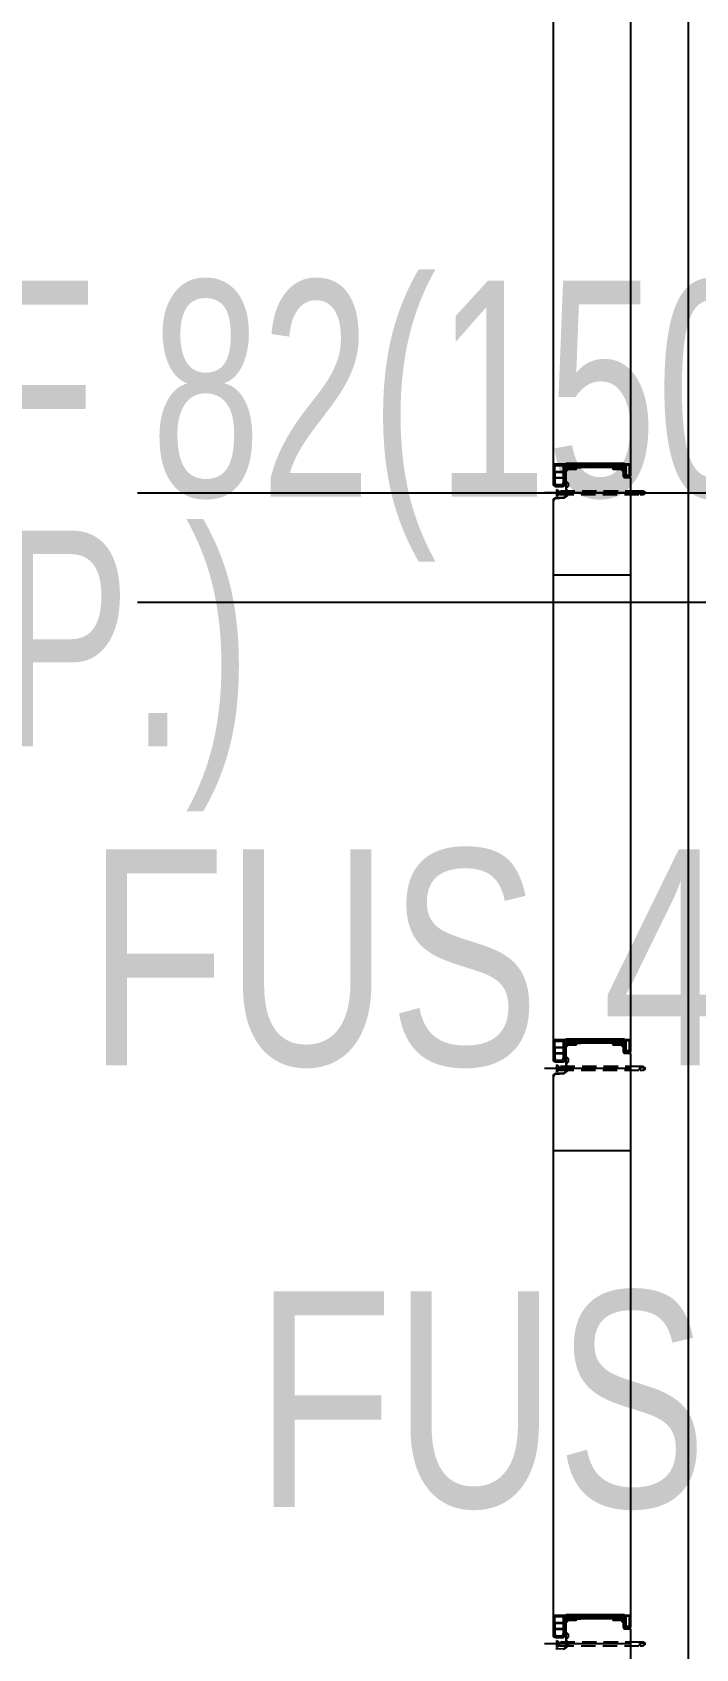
# Model space of a CAD drawing. Header units: millimetres. Extents: x 0 to 268175, y 0 to 74250.
# Drawn here: x 43346 to 44498, y 50940 to 53748 of the extents above; entities that cross this region are included whole.
import ezdxf
from ezdxf.enums import TextEntityAlignment as Align

# ---------------------------------------------------------------- set-up
doc = ezdxf.new("R2010")
doc.units = ezdxf.units.MM
doc.header["$LTSCALE"] = 200
doc.linetypes.add('CEN-GAUN', pattern=[32.2, 30, -1, 0.2, -1])
doc.linetypes.add('HIDDEN', pattern=[0.375, 0.25, -0.125])
for name, color, linetype in [('1 CEN', 15, 'CEN-GAUN'), ('BA', 9, 'Continuous'), ('PIPE RACK', 6, 'Continuous')]:
    doc.layers.add(name, color=color, linetype=linetype)
doc.styles.add('돋움체', font='gulim.ttc')

msp = doc.modelspace()

# ---------------------------------------------------------------- linework, layer by layer
at = {"layer": '1 CEN'}
for p, q in [((43528.6, 52948.2), (95215.3, 52948.2)), ((43528.6, 52758.4), (95215.3, 52758.4))]:
    msp.add_line(p, q, dxfattribs=at)
at = {"layer": 'BA'}
for p, q in [((44485.2, 46948.2), (44485.2, 54948.2)), ((44251.9, 52965.2), (44251.9, 52998.5)), ((44251.9, 52998.5), (44272.2, 52998.5)), ((44251.9, 52965.2), (44251.9, 52998.5)), ((44251.9, 52998.5), (44272.2, 52998.5)), ((44253.5, 52984.7), (44253.5, 52995.7)), ((44253.5, 52995.7), (44267.5, 52995.7)), ((44267.5, 52995.7), (44267.5, 52984.7)), ((44269.3, 52994.5), (44269.3, 52965.2)), ((44269.3, 52994.5), (44269.3, 52965.2)), ((44274.2, 52995.5), (44270.3, 52995.5)), ((44274.2, 52995.5), (44270.3, 52995.5)), ((44272.2, 52998.5), (44272.2, 52999.5)), ((44272.2, 52999.5), (44374.2, 52999.5)), ((44272.2, 52998.5), (44272.2, 52999.5)), ((44272.2, 52999.5), (44374.2, 52999.5)), ((44273.9, 52992.7), (44273.9, 52992.6)), ((44273.9, 52992.7), (44273.9, 52992.6)), ((44372.2, 52996.5), (44274.2, 52996.5)), ((44274.2, 52996.5), (44274.2, 52995.5)), ((44372.2, 52996.5), (44274.2, 52996.5)), ((44274.2, 52996.5), (44274.2, 52995.5)), ((44274.2, 52992.3), (44275.9, 52992.7)), ((44274.2, 52992.3), (44275.9, 52992.7)), ((44317.5, 52994.7), (44275.9, 52994.7)), ((44317.5, 52994.7), (44275.9, 52994.7)), ((44275.9, 52992.7), (44288.9, 52992.7)), ((44275.9, 52992.7), (44288.9, 52992.7)), ((44281.4, 52991.4), (44276.4, 52990.7)), ((44281.4, 52991.4), (44276.4, 52990.7)), ((44279.2, 52991.5), (44279.2, 52991.5)), ((44288.9, 52991.4), (44281.4, 52991.4)), ((44288.9, 52991.4), (44281.4, 52991.4)), ((44289.4, 52992.2), (44289.4, 52991.9)), ((44289.4, 52992.2), (44289.4, 52991.9)), ((44291.4, 52991.4), (44305.3, 52992.7)), ((44291.4, 52990.9), (44291.4, 52992.2)), ((44291.4, 52990.9), (44291.4, 52992.2)), ((44291.9, 52992.7), (44317.5, 52992.7)), ((44291.9, 52992.7), (44317.5, 52992.7)), ((44369.1, 52994.7), (44317.5, 52994.7)), ((44369.1, 52994.7), (44317.5, 52994.7)), ((44317.5, 52992.7), (44353.1, 52992.7)), ((44317.5, 52992.7), (44353.1, 52992.7)), ((44353.6, 52992.2), (44353.6, 52990.9)), ((44353.6, 52992.2), (44353.6, 52990.9)), ((44355.6, 52991.9), (44355.6, 52992.2)), ((44355.6, 52991.9), (44355.6, 52992.2)), ((44356.1, 52992.7), (44369.1, 52992.7)), ((44356.1, 52992.7), (44369.1, 52992.7)), ((44363.6, 52991.4), (44356.1, 52991.4)), ((44363.6, 52991.4), (44356.1, 52991.4)), ((44368.6, 52990.7), (44363.6, 52991.4)), ((44368.6, 52990.7), (44363.6, 52991.4)), ((44369.1, 52992.7), (44370.7, 52992.3)), ((44369.1, 52992.7), (44370.7, 52992.3)), ((44371.1, 52992.6), (44371.1, 52992.7)), ((44371.1, 52992.6), (44371.1, 52992.7)), ((44372.2, 52995.5), (44372.2, 52996.5)), ((44372.2, 52995.5), (44372.2, 52996.5)), ((44374.6, 52995.5), (44372.2, 52995.5)), ((44374.6, 52995.5), (44372.2, 52995.5)), ((44374.2, 52999.5), (44374.2, 52998.5)), ((44374.2, 52999.5), (44374.2, 52998.5)), ((44374.2, 52998.5), (44383.9, 52998.5)), ((44374.2, 52998.5), (44383.9, 52998.5)), ((44375.6, 52979.3), (44375.6, 52994.5)), ((44375.6, 52979.3), (44375.6, 52994.5)), ((44377.2, 52996.8), (44382.2, 52996.8)), ((44377.2, 52979.3), (44377.2, 52996.8)), ((44382.2, 52996.8), (44382.2, 52979.3)), ((44383.9, 52998.5), (44383.9, 52979.3)), ((44383.9, 52998.5), (44383.9, 52979.3)), ((44267.5, 52984.7), (44253.5, 52984.7)), ((44253.5, 52983.7), (44253.5, 52974.5)), ((44267.5, 52983.7), (44253.5, 52983.7)), ((44267.5, 52974.5), (44253.5, 52974.5)), ((44253.5, 52973.5), (44253.5, 52965.2)), ((44267.5, 52973.5), (44253.5, 52973.5)), ((44267.5, 52983.7), (44267.5, 52974.5)), ((44267.5, 52973.5), (44267.5, 52965.2)), ((44273, 52989.6), (44274.1, 52989.7)), ((44273.4, 52987.3), (44273, 52987.3)), ((44273.4, 52987.7), (44273.4, 52987.2)), ((44273.4, 52987.7), (44273.4, 52987.2)), ((44273.4, 52987.2), (44273.4, 52987)), ((44273.4, 52987.2), (44273.4, 52987)), ((44273.7, 52986.7), (44274.6, 52986.7)), ((44273.7, 52986.7), (44274.6, 52986.7)), ((44274.9, 52987), (44274.9, 52987.2)), ((44274.9, 52987), (44274.9, 52987.2)), ((44276.4, 52988.7), (44281.4, 52989.4)), ((44276.4, 52988.7), (44281.4, 52989.4)), ((44281.4, 52989.4), (44289.9, 52989.4)), ((44281.4, 52989.4), (44289.9, 52989.4)), ((44355.1, 52989.4), (44363.6, 52989.4)), ((44355.1, 52989.4), (44363.6, 52989.4)), ((44363.6, 52989.4), (44368.6, 52988.7)), ((44363.6, 52989.4), (44368.6, 52988.7)), ((44370.1, 52987.2), (44370.1, 52987)), ((44370.1, 52987.2), (44370.1, 52987)), ((44370.4, 52986.7), (44371.3, 52986.7)), ((44370.4, 52986.7), (44371.3, 52986.7)), ((44371.6, 52987.2), (44371.6, 52987.7)), ((44371.6, 52987.2), (44371.6, 52987.7)), ((44371.6, 52987), (44371.6, 52987.2)), ((44371.6, 52987), (44371.6, 52987.2)), ((44381.4, 52978.5), (44378.1, 52978.5)), ((44381.4, 52976.8), (44378.1, 52976.8)), ((44381.4, 52976.8), (44378.1, 52976.8)), ((44385.2, 52948.2), (44235.2, 52948.2)), ((44385.2, 52948.2), (44235.2, 52948.2)), ((44264.2, 52961.9), (44256.9, 52961.9)), ((44264.3, 52960.2), (44256.9, 52960.2)), ((44264.3, 52960.2), (44256.9, 52960.2)), ((44251.9, 51965.2), (44251.9, 51998.5)), ((44251.9, 51998.5), (44272.2, 51998.5)), ((44251.9, 51965.2), (44251.9, 51998.5)), ((44251.9, 51998.5), (44272.2, 51998.5)), ((44253.5, 51984.7), (44253.5, 51995.7)), ((44253.5, 51995.7), (44267.5, 51995.7)), ((44267.5, 51984.7), (44253.5, 51984.7)), ((44253.5, 51983.7), (44253.5, 51974.5)), ((44267.5, 51983.7), (44253.5, 51983.7)), ((44267.5, 51995.7), (44267.5, 51984.7)), ((44267.5, 51983.7), (44267.5, 51974.5)), ((44269.3, 51994.5), (44269.3, 51965.2)), ((44269.3, 51994.5), (44269.3, 51965.2)), ((44274.2, 51995.5), (44270.3, 51995.5)), ((44274.2, 51995.5), (44270.3, 51995.5)), ((44272.2, 51998.5), (44272.2, 51999.5)), ((44272.2, 51999.5), (44374.2, 51999.5)), ((44272.2, 51998.5), (44272.2, 51999.5)), ((44272.2, 51999.5), (44374.2, 51999.5)), ((44273, 51989.6), (44274.1, 51989.7)), ((44273.4, 51987.3), (44273, 51987.3)), ((44273.4, 51987.7), (44273.4, 51987.2)), ((44273.4, 51987.7), (44273.4, 51987.2)), ((44273.4, 51987.2), (44273.4, 51987)), ((44273.4, 51987.2), (44273.4, 51987)), ((44273.7, 51986.7), (44274.6, 51986.7)), ((44273.7, 51986.7), (44274.6, 51986.7)), ((44273.9, 51992.7), (44273.9, 51992.6)), ((44273.9, 51992.7), (44273.9, 51992.6)), ((44372.2, 51996.5), (44274.2, 51996.5)), ((44274.2, 51996.5), (44274.2, 51995.5)), ((44372.2, 51996.5), (44274.2, 51996.5)), ((44274.2, 51996.5), (44274.2, 51995.5)), ((44274.2, 51992.3), (44275.9, 51992.7)), ((44274.2, 51992.3), (44275.9, 51992.7)), ((44274.9, 51987), (44274.9, 51987.2)), ((44274.9, 51987), (44274.9, 51987.2)), ((44317.5, 51994.7), (44275.9, 51994.7)), ((44317.5, 51994.7), (44275.9, 51994.7)), ((44275.9, 51992.7), (44288.9, 51992.7)), ((44275.9, 51992.7), (44288.9, 51992.7)), ((44281.4, 51991.4), (44276.4, 51990.7)), ((44281.4, 51991.4), (44276.4, 51990.7)), ((44276.4, 51988.7), (44281.4, 51989.4)), ((44276.4, 51988.7), (44281.4, 51989.4)), ((44279.2, 51991.5), (44279.2, 51991.5)), ((44288.9, 51991.4), (44281.4, 51991.4)), ((44288.9, 51991.4), (44281.4, 51991.4)), ((44281.4, 51989.4), (44289.9, 51989.4)), ((44281.4, 51989.4), (44289.9, 51989.4)), ((44289.4, 51992.2), (44289.4, 51991.9)), ((44289.4, 51992.2), (44289.4, 51991.9)), ((44291.4, 51991.4), (44305.3, 51992.7)), ((44291.4, 51990.9), (44291.4, 51992.2)), ((44291.4, 51990.9), (44291.4, 51992.2)), ((44291.9, 51992.7), (44317.5, 51992.7)), ((44291.9, 51992.7), (44317.5, 51992.7)), ((44369.1, 51994.7), (44317.5, 51994.7)), ((44369.1, 51994.7), (44317.5, 51994.7)), ((44317.5, 51992.7), (44353.1, 51992.7)), ((44317.5, 51992.7), (44353.1, 51992.7)), ((44353.6, 51992.2), (44353.6, 51990.9)), ((44353.6, 51992.2), (44353.6, 51990.9)), ((44355.1, 51989.4), (44363.6, 51989.4)), ((44355.1, 51989.4), (44363.6, 51989.4)), ((44355.6, 51991.9), (44355.6, 51992.2)), ((44355.6, 51991.9), (44355.6, 51992.2)), ((44356.1, 51992.7), (44369.1, 51992.7)), ((44356.1, 51992.7), (44369.1, 51992.7)), ((44363.6, 51991.4), (44356.1, 51991.4)), ((44363.6, 51991.4), (44356.1, 51991.4)), ((44368.6, 51990.7), (44363.6, 51991.4)), ((44368.6, 51990.7), (44363.6, 51991.4)), ((44363.6, 51989.4), (44368.6, 51988.7)), ((44363.6, 51989.4), (44368.6, 51988.7)), ((44369.1, 51992.7), (44370.7, 51992.3)), ((44369.1, 51992.7), (44370.7, 51992.3)), ((44370.1, 51987.2), (44370.1, 51987)), ((44370.1, 51987.2), (44370.1, 51987)), ((44370.4, 51986.7), (44371.3, 51986.7)), ((44370.4, 51986.7), (44371.3, 51986.7)), ((44371.1, 51992.6), (44371.1, 51992.7)), ((44371.1, 51992.6), (44371.1, 51992.7)), ((44371.6, 51987.2), (44371.6, 51987.7)), ((44371.6, 51987.2), (44371.6, 51987.7)), ((44371.6, 51987), (44371.6, 51987.2)), ((44371.6, 51987), (44371.6, 51987.2)), ((44372.2, 51995.5), (44372.2, 51996.5)), ((44372.2, 51995.5), (44372.2, 51996.5)), ((44374.6, 51995.5), (44372.2, 51995.5)), ((44374.6, 51995.5), (44372.2, 51995.5)), ((44374.2, 51999.5), (44374.2, 51998.5)), ((44374.2, 51999.5), (44374.2, 51998.5)), ((44374.2, 51998.5), (44383.9, 51998.5)), ((44374.2, 51998.5), (44383.9, 51998.5)), ((44375.6, 51979.3), (44375.6, 51994.5)), ((44375.6, 51979.3), (44375.6, 51994.5)), ((44377.2, 51996.8), (44382.2, 51996.8)), ((44377.2, 51979.3), (44377.2, 51996.8)), ((44382.2, 51996.8), (44382.2, 51979.3)), ((44383.9, 51998.5), (44383.9, 51979.3)), ((44383.9, 51998.5), (44383.9, 51979.3)), ((44267.5, 51974.5), (44253.5, 51974.5)), ((44253.5, 51973.5), (44253.5, 51965.2)), ((44267.5, 51973.5), (44253.5, 51973.5)), ((44264.2, 51961.9), (44256.9, 51961.9)), ((44264.3, 51960.2), (44256.9, 51960.2)), ((44264.3, 51960.2), (44256.9, 51960.2)), ((44267.5, 51973.5), (44267.5, 51965.2)), ((44381.4, 51978.5), (44378.1, 51978.5)), ((44381.4, 51976.8), (44378.1, 51976.8)), ((44381.4, 51976.8), (44378.1, 51976.8)), ((44385.2, 51948.2), (44235.2, 51948.2)), ((44385.2, 51948.2), (44235.2, 51948.2)), ((44251.9, 50965.2), (44251.9, 50998.5)), ((44251.9, 50998.5), (44272.2, 50998.5)), ((44251.9, 50965.2), (44251.9, 50998.5)), ((44251.9, 50998.5), (44272.2, 50998.5)), ((44272.2, 50998.5), (44272.2, 50999.5)), ((44272.2, 50999.5), (44374.2, 50999.5)), ((44272.2, 50998.5), (44272.2, 50999.5)), ((44272.2, 50999.5), (44374.2, 50999.5)), ((44374.2, 50999.5), (44374.2, 50998.5)), ((44374.2, 50999.5), (44374.2, 50998.5)), ((44374.2, 50998.5), (44383.9, 50998.5)), ((44374.2, 50998.5), (44383.9, 50998.5)), ((44383.9, 50998.5), (44383.9, 50979.3)), ((44383.9, 50998.5), (44383.9, 50979.3)), ((44253.5, 50984.7), (44253.5, 50995.7)), ((44253.5, 50995.7), (44267.5, 50995.7)), ((44267.5, 50984.7), (44253.5, 50984.7)), ((44253.5, 50983.7), (44253.5, 50974.5)), ((44267.5, 50983.7), (44253.5, 50983.7)), ((44267.5, 50974.5), (44253.5, 50974.5)), ((44253.5, 50973.5), (44253.5, 50965.2)), ((44267.5, 50973.5), (44253.5, 50973.5)), ((44267.5, 50995.7), (44267.5, 50984.7)), ((44267.5, 50983.7), (44267.5, 50974.5)), ((44267.5, 50973.5), (44267.5, 50965.2)), ((44269.3, 50994.5), (44269.3, 50965.2)), ((44269.3, 50994.5), (44269.3, 50965.2)), ((44274.2, 50995.5), (44270.3, 50995.5)), ((44274.2, 50995.5), (44270.3, 50995.5)), ((44273, 50989.6), (44274.1, 50989.7)), ((44273.4, 50987.3), (44273, 50987.3)), ((44273.4, 50987.7), (44273.4, 50987.2)), ((44273.4, 50987.7), (44273.4, 50987.2)), ((44273.4, 50987.2), (44273.4, 50987)), ((44273.4, 50987.2), (44273.4, 50987)), ((44273.7, 50986.7), (44274.6, 50986.7)), ((44273.7, 50986.7), (44274.6, 50986.7)), ((44273.9, 50992.7), (44273.9, 50992.6)), ((44273.9, 50992.7), (44273.9, 50992.6)), ((44372.2, 50996.5), (44274.2, 50996.5)), ((44274.2, 50996.5), (44274.2, 50995.5)), ((44372.2, 50996.5), (44274.2, 50996.5)), ((44274.2, 50996.5), (44274.2, 50995.5)), ((44274.2, 50992.3), (44275.9, 50992.7)), ((44274.2, 50992.3), (44275.9, 50992.7)), ((44274.9, 50987), (44274.9, 50987.2)), ((44274.9, 50987), (44274.9, 50987.2)), ((44317.5, 50994.7), (44275.9, 50994.7)), ((44317.5, 50994.7), (44275.9, 50994.7)), ((44275.9, 50992.7), (44288.9, 50992.7)), ((44275.9, 50992.7), (44288.9, 50992.7)), ((44281.4, 50991.4), (44276.4, 50990.7)), ((44281.4, 50991.4), (44276.4, 50990.7)), ((44276.4, 50988.7), (44281.4, 50989.4)), ((44276.4, 50988.7), (44281.4, 50989.4)), ((44279.2, 50991.5), (44279.2, 50991.5)), ((44288.9, 50991.4), (44281.4, 50991.4)), ((44288.9, 50991.4), (44281.4, 50991.4)), ((44281.4, 50989.4), (44289.9, 50989.4)), ((44281.4, 50989.4), (44289.9, 50989.4)), ((44289.4, 50992.2), (44289.4, 50991.9)), ((44289.4, 50992.2), (44289.4, 50991.9)), ((44291.4, 50991.4), (44305.3, 50992.7)), ((44291.4, 50990.9), (44291.4, 50992.2)), ((44291.4, 50990.9), (44291.4, 50992.2)), ((44291.9, 50992.7), (44317.5, 50992.7)), ((44291.9, 50992.7), (44317.5, 50992.7)), ((44369.1, 50994.7), (44317.5, 50994.7)), ((44369.1, 50994.7), (44317.5, 50994.7)), ((44317.5, 50992.7), (44353.1, 50992.7)), ((44317.5, 50992.7), (44353.1, 50992.7)), ((44353.6, 50992.2), (44353.6, 50990.9)), ((44353.6, 50992.2), (44353.6, 50990.9)), ((44355.1, 50989.4), (44363.6, 50989.4)), ((44355.1, 50989.4), (44363.6, 50989.4)), ((44355.6, 50991.9), (44355.6, 50992.2)), ((44355.6, 50991.9), (44355.6, 50992.2)), ((44356.1, 50992.7), (44369.1, 50992.7)), ((44356.1, 50992.7), (44369.1, 50992.7)), ((44363.6, 50991.4), (44356.1, 50991.4)), ((44363.6, 50991.4), (44356.1, 50991.4)), ((44368.6, 50990.7), (44363.6, 50991.4)), ((44368.6, 50990.7), (44363.6, 50991.4)), ((44363.6, 50989.4), (44368.6, 50988.7)), ((44363.6, 50989.4), (44368.6, 50988.7)), ((44369.1, 50992.7), (44370.7, 50992.3)), ((44369.1, 50992.7), (44370.7, 50992.3)), ((44370.1, 50987.2), (44370.1, 50987)), ((44370.1, 50987.2), (44370.1, 50987)), ((44370.4, 50986.7), (44371.3, 50986.7)), ((44370.4, 50986.7), (44371.3, 50986.7)), ((44371.1, 50992.6), (44371.1, 50992.7)), ((44371.1, 50992.6), (44371.1, 50992.7)), ((44371.6, 50987.2), (44371.6, 50987.7)), ((44371.6, 50987.2), (44371.6, 50987.7)), ((44371.6, 50987), (44371.6, 50987.2)), ((44371.6, 50987), (44371.6, 50987.2)), ((44372.2, 50995.5), (44372.2, 50996.5)), ((44372.2, 50995.5), (44372.2, 50996.5)), ((44374.6, 50995.5), (44372.2, 50995.5)), ((44374.6, 50995.5), (44372.2, 50995.5)), ((44375.6, 50979.3), (44375.6, 50994.5)), ((44375.6, 50979.3), (44375.6, 50994.5)), ((44377.2, 50996.8), (44382.2, 50996.8)), ((44377.2, 50979.3), (44377.2, 50996.8)), ((44381.4, 50978.5), (44378.1, 50978.5)), ((44381.4, 50976.8), (44378.1, 50976.8)), ((44381.4, 50976.8), (44378.1, 50976.8)), ((44382.2, 50996.8), (44382.2, 50979.3)), ((44385.2, 50948.2), (44235.2, 50948.2)), ((44385.2, 50948.2), (44235.2, 50948.2)), ((44264.2, 50961.9), (44256.9, 50961.9)), ((44264.3, 50960.2), (44256.9, 50960.2)), ((44264.3, 50960.2), (44256.9, 50960.2))]:
    msp.add_line(p, q, dxfattribs=at)
at = {"layer": 'BA', "ltscale": 3}
for p, q in [((44384.7, 53973.1), (44384.7, 53556.3)), ((44385.2, 53556.3), (44385.2, 53973.1)), ((44250.2, 53934.2), (44250.2, 53503.7)), ((44251, 53503.7), (44251, 53934.2)), ((44384.7, 53556.3), (44384.7, 52978.3)), ((44385.2, 52978.3), (44385.2, 53556.3)), ((44250.2, 53503.7), (44250.2, 52964.4)), ((44251, 52964.4), (44251, 53503.7)), ((44277.2, 52995.7), (44269.4, 52995.7)), ((44269.4, 52995.7), (44269.4, 52962.9)), ((44270.2, 52962.9), (44270.2, 52994.9)), ((44270.2, 52994.9), (44277.2, 52994.9)), ((44279.2, 52992.3), (44274.2, 52992.3)), ((44274.2, 52991.5), (44279.2, 52991.5)), ((44277.2, 52994.9), (44277.2, 52995.7)), ((44279.2, 52991.5), (44279.2, 52992.3)), ((44365.7, 52992.3), (44365.7, 52992.3)), ((44365.7, 52992.3), (44365.7, 52991.8)), ((44370.7, 52992.3), (44365.7, 52992.3)), ((44365.7, 52991.8), (44370.7, 52991.8)), ((44374.7, 52995.4), (44372.2, 52995.4)), ((44372.2, 52995.4), (44372.2, 52994.9)), ((44372.2, 52994.9), (44374.2, 52994.9)), ((44374.2, 52994.9), (44374.2, 52978.3)), ((44374.7, 52978.3), (44374.7, 52995.4)), ((44272.2, 52990.3), (44272.2, 52944.5)), ((44273, 52944.5), (44273, 52990.3)), ((44372.2, 52990.3), (44372.2, 52976.6)), ((44372.7, 52976.6), (44372.7, 52990.3)), ((44383.2, 52975.1), (44374.2, 52975.1)), ((44374.2, 52974.6), (44383.2, 52974.6)), ((44383.2, 52976.8), (44376.2, 52976.8)), ((44376.2, 52976.3), (44383.2, 52976.3)), ((44384.7, 52973.1), (44384.7, 52556.3)), ((44385.2, 52556.3), (44385.2, 52973.1)), ((44268, 52940), (44255, 52939.2)), ((44255, 52938.4), (44268.1, 52939.2)), ((44266.7, 52960.2), (44255.2, 52960.2)), ((44255.2, 52959.4), (44266.7, 52959.4)), ((44250.2, 52934.2), (44250.2, 52503.7)), ((44251, 52503.7), (44251, 52934.2)), ((44384.7, 52805.2), (44250.2, 52805.2)), ((44384.7, 52556.3), (44384.7, 51978.3)), ((44385.2, 51978.3), (44385.2, 52556.3)), ((44250.2, 52503.7), (44250.2, 51964.4)), ((44251, 51964.4), (44251, 52503.7)), ((44277.2, 51995.7), (44269.4, 51995.7)), ((44269.4, 51995.7), (44269.4, 51962.9)), ((44270.2, 51962.9), (44270.2, 51994.9)), ((44270.2, 51994.9), (44277.2, 51994.9)), ((44272.2, 51990.3), (44272.2, 51944.5)), ((44273, 51944.5), (44273, 51990.3)), ((44279.2, 51992.3), (44274.2, 51992.3)), ((44274.2, 51991.5), (44279.2, 51991.5)), ((44277.2, 51994.9), (44277.2, 51995.7)), ((44279.2, 51991.5), (44279.2, 51992.3)), ((44365.7, 51992.3), (44365.7, 51992.3)), ((44365.7, 51992.3), (44365.7, 51991.8)), ((44370.7, 51992.3), (44365.7, 51992.3)), ((44365.7, 51991.8), (44370.7, 51991.8)), ((44374.7, 51995.4), (44372.2, 51995.4)), ((44372.2, 51995.4), (44372.2, 51994.9)), ((44372.2, 51994.9), (44374.2, 51994.9)), ((44372.2, 51990.3), (44372.2, 51976.6)), ((44372.7, 51976.6), (44372.7, 51990.3)), ((44374.2, 51994.9), (44374.2, 51978.3)), ((44374.7, 51978.3), (44374.7, 51995.4)), ((44266.7, 51960.2), (44255.2, 51960.2)), ((44255.2, 51959.4), (44266.7, 51959.4)), ((44383.2, 51975.1), (44374.2, 51975.1)), ((44374.2, 51974.6), (44383.2, 51974.6)), ((44383.2, 51976.8), (44376.2, 51976.8)), ((44376.2, 51976.3), (44383.2, 51976.3)), ((44384.7, 51973.1), (44384.7, 51556.3)), ((44385.2, 51556.3), (44385.2, 51973.1)), ((44250.2, 51934.2), (44250.2, 51503.7)), ((44251, 51503.7), (44251, 51934.2)), ((44268, 51940), (44255, 51939.2)), ((44255, 51938.4), (44268.1, 51939.2)), ((44384.7, 51805.2), (44250.2, 51805.2)), ((44384.7, 51556.3), (44384.7, 50978.3)), ((44385.2, 50978.3), (44385.2, 51556.3)), ((44250.2, 51503.7), (44250.2, 50964.4)), ((44251, 50964.4), (44251, 51503.7)), ((44277.2, 50995.7), (44269.4, 50995.7)), ((44269.4, 50995.7), (44269.4, 50962.9)), ((44270.2, 50962.9), (44270.2, 50994.9)), ((44270.2, 50994.9), (44277.2, 50994.9)), ((44272.2, 50990.3), (44272.2, 50944.5)), ((44273, 50944.5), (44273, 50990.3)), ((44279.2, 50992.3), (44274.2, 50992.3)), ((44274.2, 50991.5), (44279.2, 50991.5)), ((44277.2, 50994.9), (44277.2, 50995.7)), ((44279.2, 50991.5), (44279.2, 50992.3)), ((44365.7, 50992.3), (44365.7, 50992.3)), ((44365.7, 50992.3), (44365.7, 50991.8)), ((44370.7, 50992.3), (44365.7, 50992.3)), ((44365.7, 50991.8), (44370.7, 50991.8)), ((44374.7, 50995.4), (44372.2, 50995.4)), ((44372.2, 50995.4), (44372.2, 50994.9)), ((44372.2, 50994.9), (44374.2, 50994.9)), ((44372.2, 50990.3), (44372.2, 50976.6)), ((44372.7, 50976.6), (44372.7, 50990.3)), ((44374.2, 50994.9), (44374.2, 50978.3)), ((44383.2, 50975.1), (44374.2, 50975.1)), ((44374.2, 50974.6), (44383.2, 50974.6)), ((44374.7, 50978.3), (44374.7, 50995.4)), ((44383.2, 50976.8), (44376.2, 50976.8)), ((44376.2, 50976.3), (44383.2, 50976.3)), ((44384.7, 50973.1), (44384.7, 50556.3)), ((44385.2, 50556.3), (44385.2, 50973.1)), ((44266.7, 50960.2), (44255.2, 50960.2)), ((44255.2, 50959.4), (44266.7, 50959.4)), ((44268, 50940), (44255, 50939.2))]:
    msp.add_line(p, q, dxfattribs=at)
at = {"layer": 'BA', "linetype": 'HIDDEN', "ltscale": 0.5}
for p, q in [((44273, 52968.6), (44276.4, 52965.2)), ((44273, 52967.5), (44276, 52964.5)), ((44276.4, 52965.2), (44276.4, 52959.2)), ((44256.9, 52954.2), (44257.3, 52954.2)), ((44256.9, 52948.8), (44256.9, 52954.2)), ((44258.3, 52948.8), (44256.9, 52948.8)), ((44256.9, 52947.6), (44258.3, 52947.6)), ((44256.9, 52942.2), (44256.9, 52947.6)), ((44257.3, 52942.2), (44256.9, 52942.2)), ((44257.3, 52954.2), (44260.3, 52951.2)), ((44260.3, 52945.2), (44257.3, 52942.2)), ((44258.3, 52947.6), (44258.3, 52948.8)), ((44260.3, 52951.2), (44260.3, 52945.2)), ((44261.4, 52945.2), (44261.4, 52951.2)), ((44400.4, 52951.2), (44261.4, 52951.2)), ((44261.4, 52945.2), (44401.4, 52945.2)), ((44273, 52957), (44276, 52960)), ((44273, 52955.8), (44276.4, 52959.2)), ((44273, 52954.6), (44276.4, 52951.2)), ((44273, 52953.5), (44276, 52950.5)), ((44273, 52943), (44276, 52946)), ((44273.8, 52942.6), (44276.4, 52945.2)), ((44276.4, 52951.2), (44276.4, 52945.2)), ((44400.4, 52951.2), (44399.4, 52949.2)), ((44399.4, 52949.2), (44401.4, 52945.2)), ((44406.4, 52951.2), (44400.4, 52951.2)), ((44402.4, 52949.2), (44400.4, 52951.2)), ((44401.4, 52945.2), (44406.4, 52945.2)), ((44411.4, 52948.2), (44402.4, 52949.2)), ((44411.4, 52948.2), (44406.4, 52951.2)), ((44406.4, 52945.2), (44411.4, 52948.2)), ((44256.9, 51954.2), (44257.3, 51954.2)), ((44256.9, 51948.8), (44256.9, 51954.2)), ((44257.3, 51954.2), (44260.3, 51951.2)), ((44273, 51968.6), (44276.4, 51965.2)), ((44273, 51967.5), (44276, 51964.5)), ((44273, 51957), (44276, 51960)), ((44273, 51955.8), (44276.4, 51959.2)), ((44273, 51954.6), (44276.4, 51951.2)), ((44273, 51953.5), (44276, 51950.5)), ((44276.4, 51965.2), (44276.4, 51959.2)), ((44258.3, 51948.8), (44256.9, 51948.8)), ((44256.9, 51947.6), (44258.3, 51947.6)), ((44256.9, 51942.2), (44256.9, 51947.6)), ((44257.3, 51942.2), (44256.9, 51942.2)), ((44260.3, 51945.2), (44257.3, 51942.2)), ((44258.3, 51947.6), (44258.3, 51948.8)), ((44260.3, 51951.2), (44260.3, 51945.2)), ((44261.4, 51945.2), (44261.4, 51951.2)), ((44400.4, 51951.2), (44261.4, 51951.2)), ((44261.4, 51945.2), (44401.4, 51945.2)), ((44273, 51943), (44276, 51946)), ((44273.8, 51942.6), (44276.4, 51945.2)), ((44276.4, 51951.2), (44276.4, 51945.2)), ((44400.4, 51951.2), (44399.4, 51949.2)), ((44399.4, 51949.2), (44401.4, 51945.2)), ((44406.4, 51951.2), (44400.4, 51951.2)), ((44402.4, 51949.2), (44400.4, 51951.2)), ((44401.4, 51945.2), (44406.4, 51945.2)), ((44411.4, 51948.2), (44402.4, 51949.2)), ((44411.4, 51948.2), (44406.4, 51951.2)), ((44406.4, 51945.2), (44411.4, 51948.2)), ((44256.9, 50954.2), (44257.3, 50954.2)), ((44256.9, 50948.8), (44256.9, 50954.2)), ((44258.3, 50948.8), (44256.9, 50948.8)), ((44256.9, 50947.6), (44258.3, 50947.6)), ((44256.9, 50942.2), (44256.9, 50947.6)), ((44257.3, 50942.2), (44256.9, 50942.2)), ((44257.3, 50954.2), (44260.3, 50951.2)), ((44260.3, 50945.2), (44257.3, 50942.2)), ((44258.3, 50947.6), (44258.3, 50948.8)), ((44260.3, 50951.2), (44260.3, 50945.2)), ((44261.4, 50945.2), (44261.4, 50951.2)), ((44400.4, 50951.2), (44261.4, 50951.2)), ((44261.4, 50945.2), (44401.4, 50945.2)), ((44273, 50968.6), (44276.4, 50965.2)), ((44273, 50967.5), (44276, 50964.5)), ((44273, 50957), (44276, 50960)), ((44273, 50955.8), (44276.4, 50959.2)), ((44273, 50954.6), (44276.4, 50951.2)), ((44273, 50953.5), (44276, 50950.5)), ((44273, 50943), (44276, 50946)), ((44273.8, 50942.6), (44276.4, 50945.2)), ((44276.4, 50965.2), (44276.4, 50959.2)), ((44276.4, 50951.2), (44276.4, 50945.2)), ((44400.4, 50951.2), (44399.4, 50949.2)), ((44399.4, 50949.2), (44401.4, 50945.2)), ((44406.4, 50951.2), (44400.4, 50951.2)), ((44402.4, 50949.2), (44400.4, 50951.2)), ((44401.4, 50945.2), (44406.4, 50945.2)), ((44411.4, 50948.2), (44402.4, 50949.2)), ((44411.4, 50948.2), (44406.4, 50951.2)), ((44406.4, 50945.2), (44411.4, 50948.2))]:
    msp.add_line(p, q, dxfattribs=at)
at = {"layer": 'BA'}
for centre, radius, start, end in [((44270.3, 52994.5), 1, 90, 180), ((44270.3, 52994.5), 1, 90, 180), ((44275.9, 52992.7), 2, 90, 180), ((44275.9, 52992.7), 2, 90, 180), ((44274.2, 52992.6), 0.3, 180, 284.0362), ((44274.2, 52992.6), 0.3, 180, 284.0362), ((44288.9, 52992.2), 0.5, 0, 90), ((44288.9, 52992.2), 0.5, 0, 90), ((44288.9, 52991.9), 0.5, 270, 0), ((44288.9, 52991.9), 0.5, 270, 0), ((44291.9, 52992.2), 0.5, 90, 180), ((44291.9, 52992.2), 0.5, 90, 180), ((44353.1, 52992.2), 0.5, 0, 90), ((44353.1, 52992.2), 0.5, 0, 90), ((44356.1, 52992.2), 0.5, 90, 180), ((44356.1, 52992.2), 0.5, 90, 180), ((44356.1, 52991.9), 0.5, 180, 270), ((44356.1, 52991.9), 0.5, 180, 270), ((44369.1, 52992.7), 2, 0, 90), ((44369.1, 52992.7), 2, 0, 90), ((44370.8, 52992.6), 0.3, 255.9638, 0), ((44370.8, 52992.6), 0.3, 255.9638, 0), ((44374.6, 52994.5), 1, 0, 90), ((44374.6, 52994.5), 1, 0, 90), ((44256.9, 52965.2), 5, 180, 270.0044), ((44256.9, 52965.2), 5, 180, 270.0044), ((44256.9, 52965.2), 3.35, 180, 270.0043), ((44264.2, 52965.2), 3.35, 270.0043, 0), ((44264.3, 52965.2), 5, 270.0044, 0), ((44264.3, 52965.2), 5, 270.0044, 0), ((44276.4, 52987.7), 3, 90, 180), ((44276.4, 52987.7), 3, 90, 180), ((44273.7, 52987), 0.3, 180, 270), ((44273.7, 52987), 0.3, 180, 270), ((44274.6, 52987), 0.3, 270, 0), ((44274.6, 52987), 0.3, 270, 0), ((44276.4, 52987.2), 1.5, 90, 180), ((44276.4, 52987.2), 1.5, 90, 180), ((44289.9, 52990.9), 1.5, 270, 0), ((44289.9, 52990.9), 1.5, 270, 0), ((44355.1, 52990.9), 1.5, 180, 270), ((44355.1, 52990.9), 1.5, 180, 270), ((44368.6, 52987.7), 3, 0, 90), ((44368.6, 52987.7), 3, 0, 90), ((44368.6, 52987.2), 1.5, 0, 90), ((44368.6, 52987.2), 1.5, 0, 90), ((44370.4, 52987), 0.3, 180, 270), ((44370.4, 52987), 0.3, 180, 270), ((44371.3, 52987), 0.3, 270, 0), ((44371.3, 52987), 0.3, 270, 0), ((44378.1, 52979.3), 2.5, 180, 270), ((44378.1, 52979.3), 2.5, 180, 270), ((44378.1, 52979.3), 0.85, 180, 270), ((44381.4, 52979.3), 2.5, 270, 0), ((44381.4, 52979.3), 0.85, 270, 0), ((44381.4, 52979.3), 2.5, 270, 0), ((44270.3, 51994.5), 1, 90, 180), ((44270.3, 51994.5), 1, 90, 180), ((44276.4, 51987.7), 3, 90, 180), ((44276.4, 51987.7), 3, 90, 180), ((44273.7, 51987), 0.3, 180, 270), ((44273.7, 51987), 0.3, 180, 270), ((44275.9, 51992.7), 2, 90, 180), ((44275.9, 51992.7), 2, 90, 180), ((44274.2, 51992.6), 0.3, 180, 284.0362), ((44274.2, 51992.6), 0.3, 180, 284.0362), ((44274.6, 51987), 0.3, 270, 0), ((44274.6, 51987), 0.3, 270, 0), ((44276.4, 51987.2), 1.5, 90, 180), ((44276.4, 51987.2), 1.5, 90, 180), ((44288.9, 51992.2), 0.5, 0, 90), ((44288.9, 51992.2), 0.5, 0, 90), ((44288.9, 51991.9), 0.5, 270, 0), ((44288.9, 51991.9), 0.5, 270, 0), ((44289.9, 51990.9), 1.5, 270, 0), ((44289.9, 51990.9), 1.5, 270, 0), ((44291.9, 51992.2), 0.5, 90, 180), ((44291.9, 51992.2), 0.5, 90, 180), ((44353.1, 51992.2), 0.5, 0, 90), ((44353.1, 51992.2), 0.5, 0, 90), ((44355.1, 51990.9), 1.5, 180, 270), ((44355.1, 51990.9), 1.5, 180, 270), ((44356.1, 51992.2), 0.5, 90, 180), ((44356.1, 51992.2), 0.5, 90, 180), ((44356.1, 51991.9), 0.5, 180, 270), ((44356.1, 51991.9), 0.5, 180, 270), ((44368.6, 51987.7), 3, 0, 90), ((44368.6, 51987.7), 3, 0, 90), ((44368.6, 51987.2), 1.5, 0, 90), ((44368.6, 51987.2), 1.5, 0, 90), ((44369.1, 51992.7), 2, 0, 90), ((44369.1, 51992.7), 2, 0, 90), ((44370.4, 51987), 0.3, 180, 270), ((44370.4, 51987), 0.3, 180, 270), ((44370.8, 51992.6), 0.3, 255.9638, 0), ((44370.8, 51992.6), 0.3, 255.9638, 0), ((44371.3, 51987), 0.3, 270, 0), ((44371.3, 51987), 0.3, 270, 0), ((44374.6, 51994.5), 1, 0, 90), ((44374.6, 51994.5), 1, 0, 90), ((44256.9, 51965.2), 5, 180, 270.0044), ((44256.9, 51965.2), 5, 180, 270.0044), ((44256.9, 51965.2), 3.35, 180, 270.0043), ((44264.2, 51965.2), 3.35, 270.0043, 0), ((44264.3, 51965.2), 5, 270.0044, 0), ((44264.3, 51965.2), 5, 270.0044, 0), ((44378.1, 51979.3), 2.5, 180, 270), ((44378.1, 51979.3), 2.5, 180, 270), ((44378.1, 51979.3), 0.85, 180, 270), ((44381.4, 51979.3), 2.5, 270, 0), ((44381.4, 51979.3), 0.85, 270, 0), ((44381.4, 51979.3), 2.5, 270, 0), ((44270.3, 50994.5), 1, 90, 180), ((44270.3, 50994.5), 1, 90, 180), ((44276.4, 50987.7), 3, 90, 180), ((44276.4, 50987.7), 3, 90, 180), ((44273.7, 50987), 0.3, 180, 270), ((44273.7, 50987), 0.3, 180, 270), ((44275.9, 50992.7), 2, 90, 180), ((44275.9, 50992.7), 2, 90, 180), ((44274.2, 50992.6), 0.3, 180, 284.0362), ((44274.2, 50992.6), 0.3, 180, 284.0362), ((44274.6, 50987), 0.3, 270, 0), ((44274.6, 50987), 0.3, 270, 0), ((44276.4, 50987.2), 1.5, 90, 180), ((44276.4, 50987.2), 1.5, 90, 180), ((44288.9, 50992.2), 0.5, 0, 90), ((44288.9, 50992.2), 0.5, 0, 90), ((44288.9, 50991.9), 0.5, 270, 0), ((44288.9, 50991.9), 0.5, 270, 0), ((44289.9, 50990.9), 1.5, 270, 0), ((44289.9, 50990.9), 1.5, 270, 0), ((44291.9, 50992.2), 0.5, 90, 180), ((44291.9, 50992.2), 0.5, 90, 180), ((44353.1, 50992.2), 0.5, 0, 90), ((44353.1, 50992.2), 0.5, 0, 90), ((44355.1, 50990.9), 1.5, 180, 270), ((44355.1, 50990.9), 1.5, 180, 270), ((44356.1, 50992.2), 0.5, 90, 180), ((44356.1, 50992.2), 0.5, 90, 180), ((44356.1, 50991.9), 0.5, 180, 270), ((44356.1, 50991.9), 0.5, 180, 270), ((44368.6, 50987.7), 3, 0, 90), ((44368.6, 50987.7), 3, 0, 90), ((44368.6, 50987.2), 1.5, 0, 90), ((44368.6, 50987.2), 1.5, 0, 90), ((44369.1, 50992.7), 2, 0, 90), ((44369.1, 50992.7), 2, 0, 90), ((44370.4, 50987), 0.3, 180, 270), ((44370.4, 50987), 0.3, 180, 270), ((44370.8, 50992.6), 0.3, 255.9638, 0), ((44370.8, 50992.6), 0.3, 255.9638, 0), ((44371.3, 50987), 0.3, 270, 0), ((44371.3, 50987), 0.3, 270, 0), ((44374.6, 50994.5), 1, 0, 90), ((44374.6, 50994.5), 1, 0, 90), ((44378.1, 50979.3), 2.5, 180, 270), ((44378.1, 50979.3), 2.5, 180, 270), ((44378.1, 50979.3), 0.85, 180, 270), ((44381.4, 50979.3), 2.5, 270, 0), ((44381.4, 50979.3), 0.85, 270, 0), ((44381.4, 50979.3), 2.5, 270, 0), ((44256.9, 50965.2), 5, 180, 270.0044), ((44256.9, 50965.2), 5, 180, 270.0044), ((44256.9, 50965.2), 3.35, 180, 270.0043), ((44264.2, 50965.2), 3.35, 270.0043, 0), ((44264.3, 50965.2), 5, 270.0044, 0), ((44264.3, 50965.2), 5, 270.0044, 0)]:
    msp.add_arc(centre, radius, start, end, dxfattribs=at)
at = {"layer": 'BA', "ltscale": 3}
for centre, radius, start, end in [((44274.2, 52990.3), 2, 90, 180), ((44274.2, 52990.3), 1.2, 90, 180), ((44370.7, 52990.3), 2, 0, 90), ((44370.7, 52990.3), 1.5, 0, 90), ((44255.2, 52964.4), 5, 180, 270.0056), ((44255.2, 52964.4), 4.2, 180, 270.0056), ((44374.2, 52976.6), 2, 180, 270), ((44374.2, 52976.6), 1.5, 180, 270), ((44376.2, 52978.3), 2, 180, 270), ((44376.2, 52978.3), 1.5, 180, 270), ((44383.2, 52978.3), 1.5, 270, 0), ((44383.2, 52978.3), 2, 270, 0), ((44383.2, 52973.1), 2, 0, 90), ((44383.2, 52973.1), 1.5, 0, 90), ((44255.2, 52934.2), 5, 93, 180), ((44255.2, 52934.2), 4.2, 92.938, 180), ((44266.7, 52962.9), 3.5, 270.0044, 0), ((44266.7, 52962.9), 2.7, 270.0044, 0), ((44267.7, 52944.5), 4.5, 273.6808, 0), ((44267.7, 52944.5), 5.3, 273.6808, 0), ((44274.2, 51990.3), 2, 90, 180), ((44274.2, 51990.3), 1.2, 90, 180), ((44370.7, 51990.3), 2, 0, 90), ((44370.7, 51990.3), 1.5, 0, 90), ((44255.2, 51964.4), 5, 180, 270.0056), ((44255.2, 51964.4), 4.2, 180, 270.0056), ((44266.7, 51962.9), 3.5, 270.0044, 0), ((44266.7, 51962.9), 2.7, 270.0044, 0), ((44374.2, 51976.6), 2, 180, 270), ((44374.2, 51976.6), 1.5, 180, 270), ((44376.2, 51978.3), 2, 180, 270), ((44376.2, 51978.3), 1.5, 180, 270), ((44383.2, 51978.3), 1.5, 270, 0), ((44383.2, 51978.3), 2, 270, 0), ((44383.2, 51973.1), 2, 0, 90), ((44383.2, 51973.1), 1.5, 0, 90), ((44255.2, 51934.2), 5, 93, 180), ((44255.2, 51934.2), 4.2, 92.938, 180), ((44267.7, 51944.5), 4.5, 273.6808, 0), ((44267.7, 51944.5), 5.3, 273.6808, 0), ((44274.2, 50990.3), 2, 90, 180), ((44274.2, 50990.3), 1.2, 90, 180), ((44370.7, 50990.3), 2, 0, 90), ((44370.7, 50990.3), 1.5, 0, 90), ((44374.2, 50976.6), 2, 180, 270), ((44374.2, 50976.6), 1.5, 180, 270), ((44376.2, 50978.3), 2, 180, 270), ((44376.2, 50978.3), 1.5, 180, 270), ((44383.2, 50978.3), 1.5, 270, 0), ((44383.2, 50978.3), 2, 270, 0), ((44383.2, 50973.1), 2, 0, 90), ((44383.2, 50973.1), 1.5, 0, 90), ((44255.2, 50964.4), 5, 180, 270.0056), ((44255.2, 50964.4), 4.2, 180, 270.0056), ((44266.7, 50962.9), 3.5, 270.0044, 0), ((44266.7, 50962.9), 2.7, 270.0044, 0), ((44267.7, 50944.5), 4.5, 273.6808, 0), ((44267.7, 50944.5), 5.3, 273.6808, 0)]:
    msp.add_arc(centre, radius, start, end, dxfattribs=at)
at = {"layer": 'BA', "linetype": 'HIDDEN', "ltscale": 0.5}
for centre, start, end in [((44260.8, 52951.4), 199.4712, 340.5288), ((44260.8, 52945), 19.4712, 160.5288), ((44260.8, 51951.4), 199.4712, 340.5288), ((44260.8, 51945), 19.4712, 160.5288), ((44260.8, 50951.4), 199.4712, 340.5288), ((44260.8, 50945), 19.4712, 160.5288)]:
    msp.add_arc(centre, 0.6, start, end, dxfattribs=at)

# ---------------------------------------------------------------- texts
at = {"layer": 'PIPE RACK', "style": '돋움체'}
for s, width, p in [('PSF 82(150SQ.)', 0.7, (42788.5, 53129.1, 0)), ('(TYP.)', 0.7, (42733.9, 52695, 0)), ('FUS 41D', 0.8, (43441.8, 52141.1, 0)), ('FUS 62S', 0.8, (43732.7, 51373.4, 0))]:
    msp.add_text(s, height=375, dxfattribs=dict(at, width=width)).set_placement(p, align=Align.MIDDLE_LEFT)

doc.saveas('drawing.dxf')
